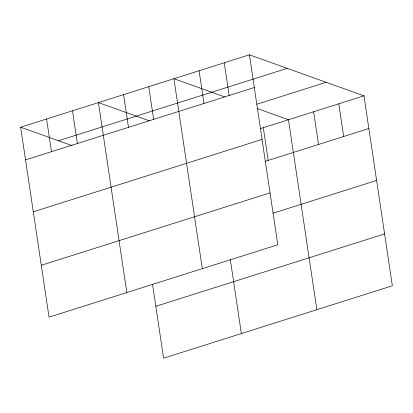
<?xml version="1.0" encoding="UTF-8"?>
<svg xmlns="http://www.w3.org/2000/svg" width="413" height="413" viewBox="0 0 413 413"><rect width="100%" height="100%" fill="white"/><g stroke="black" fill="none" stroke-linecap="round" stroke-linejoin="round"><path stroke-width="0.62" d="M249.416 54.821L277.804 244.78L49.039 317.158L20.65 127.204L249.416 54.821L363.961 95.842L392.35 285.796L163.584 358.179L152.593 284.645M58.45 140.74L287.216 68.357M25.539 159.908L254.305 87.525M256.803 104.246L326.162 82.306M260.236 128.66L363.961 95.842M33.293 211.802L262.059 139.418M265.12 161.364L368.85 128.546M41.285 265.265L270.05 192.886M272.879 213.258L376.604 180.44M155.83 306.286L384.596 233.903M224.703 96.89L173.925 78.707L202.313 268.667M257.165 108.516L288.47 119.724L316.859 309.683M149.212 120.777L98.428 102.594L126.822 292.549M20.65 127.204L72.022 145.598M338.794 103.802L343.683 136.507M313.632 111.763L318.521 144.467M263.303 127.689L268.192 160.394M224.254 62.781L229.138 95.486M230.278 259.4L241.362 333.57M199.087 70.747L203.976 103.451M148.757 86.668L153.646 119.372M123.595 94.629L128.484 127.333M72.502 110.798L77.391 143.502M46.576 119.001L51.465 151.705"/></g></svg>
